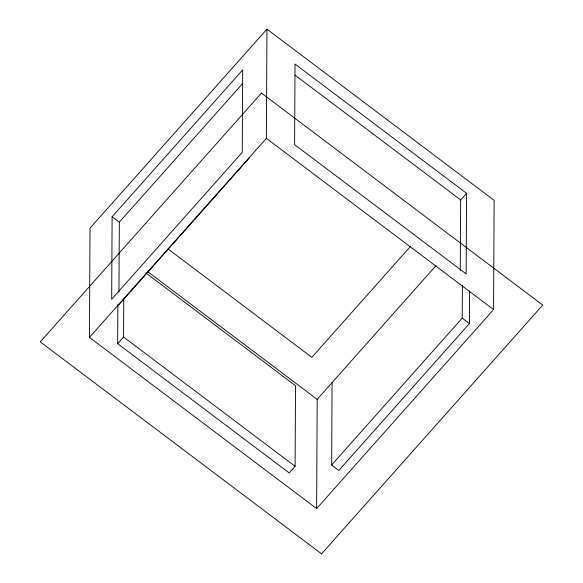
<?xml version="1.0" encoding="UTF-8"?>
<svg xmlns="http://www.w3.org/2000/svg" width="583" height="583" viewBox="0 0 583 583"><rect width="100%" height="100%" fill="white"/><g stroke="black" fill="none" stroke-linecap="round" stroke-linejoin="round"><path stroke-width="0.87" d="M89.432 337.389L90.008 228.179L266.948 29.15L494.136 200.355L493.568 309.566L316.62 508.587L89.432 337.389L266.38 138.36L266.948 29.15M112.111 216.759L111.681 299.225L242.258 152.352L242.688 69.887L112.111 216.759L119.326 222.196L118.961 291.966M145.779 272.866L295.523 385.713L295.1 466.305L289.197 472.937L117.657 343.664L117.853 304.727M117.657 343.664L123.552 337.025L123.749 298.992M316.62 508.587L317.196 399.377L436.062 265.571M469.614 290.932L469.439 323.558L338.869 470.423L331.654 464.994L332.084 382.528M460.3 270.585L460.665 199.954L466.568 193.316L295.02 64.043L294.597 144.635L466.145 273.908L466.568 193.316M331.654 464.994L462.232 318.121L462.399 285.495M119.326 222.196L242.645 83.478M118.896 304.654L249.473 157.789M410.388 246.522L311.854 357.35L167.926 248.89M294.932 75.061L460.665 199.954M266.38 138.36L493.568 309.566M462.232 318.121L469.439 323.558M148.075 271.933L317.196 399.377M123.552 337.025L295.1 466.305M261.454 93.098L40.271 341.886L321.546 553.85L542.729 305.069L261.454 93.098"/></g></svg>
